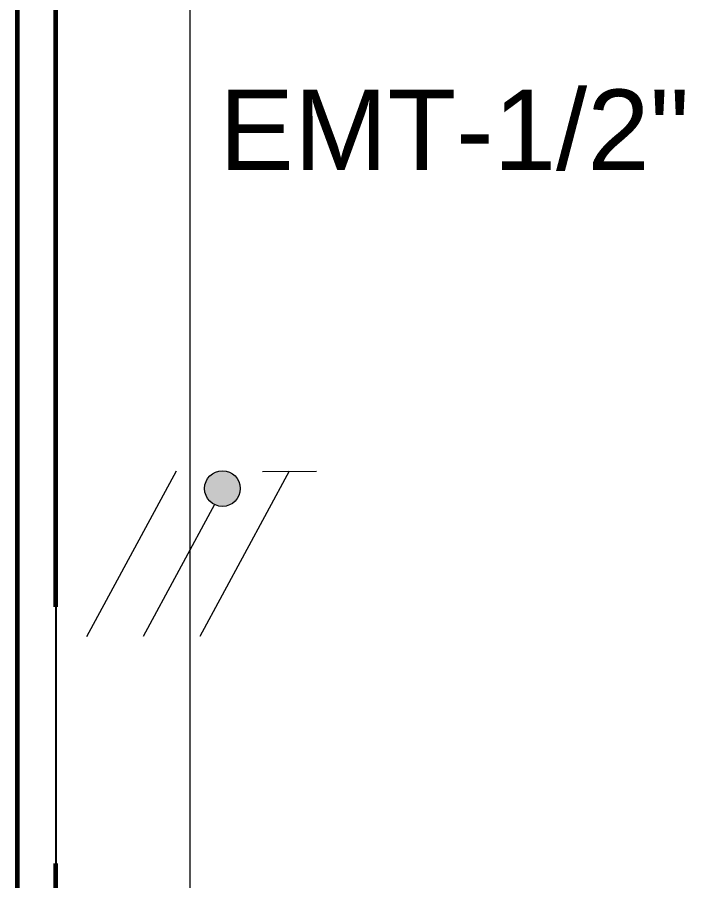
# Model space of a CAD drawing. Header units: metres. Extents: x 29 to 562, y -33 to 369.
# Drawn here: x 267.365 to 269.964, y 186.402 to 189.764 of the extents above; entities that cross this region are included whole.
import ezdxf

# ---------------------------------------------------------------- set-up
doc = ezdxf.new("R2010")
doc.units = ezdxf.units.M
doc.header["$LTSCALE"] = 2
for name, color, linetype, lineweight in [('A-WALL', 7, 'Continuous', 60), ('Alambrado', 7, 'Continuous', 9), ('S-WALL', 7, 'Continuous', 60), ('TEXTO_ILUMINACION', 7, 'Continuous', 9), ('Tuberia', 1, 'Continuous', 9)]:
    doc.layers.add(name, color=color, linetype=linetype, lineweight=lineweight)
doc.layers.add('S-PLAT', color=7, linetype='Continuous')
doc.styles.add('ROMANS', font='arial.ttf')

msp = doc.modelspace()

# ---------------------------------------------------------------- hatches: boundary and pattern name
at = {"layer": 'Alambrado', "linetype": 'ByBlock'}
h = msp.add_hatch(color=256, dxfattribs=at)
h.dxf.hatch_style = 1
edge = h.paths.add_edge_path()
edge.add_arc((268.1635, 187.929), 0.0694, 0, 360)

# ---------------------------------------------------------------- linework, layer by layer
at = {"layer": 'A-WALL'}
msp.add_line((267.3645, 215.4688), (267.3645, 176.4688), dxfattribs=at)
at = {"layer": 'Alambrado', "linetype": 'ByBlock'}
for points in [[(267.9835, 187.9969), (267.634, 187.3517)], [(268.4233, 187.9961), (268.0751, 187.3534)], [(268.3196, 187.9957), (268.5297, 187.9965)], [(268.1331, 187.8666), (267.8545, 187.3526)]]:
    msp.add_lwpolyline(points, dxfattribs=at)
msp.add_circle((268.1635, 187.929), 0.0694, dxfattribs=at)
at = {"layer": 'S-PLAT'}
msp.add_line((267.5145, 187.4688), (267.5145, 186.4688), dxfattribs=at)
at = {"layer": 'S-WALL'}
for p, q in [((267.5145, 187.4688), (267.5145, 202.4688)), ((267.5145, 176.6188), (267.5145, 186.4688))]:
    msp.add_line(p, q, dxfattribs=at)
at = {"layer": 'Tuberia'}
msp.add_line((268.0385, 184.0947), (268.0385, 204.7248), dxfattribs=at)

# ---------------------------------------------------------------- texts
at = {"layer": 'TEXTO_ILUMINACION', "insert": (268.1504, 189.4822), "char_height": 0.31312, "width": 7.462762, "attachment_point": 1, "style": 'ROMANS'}
msp.add_mtext('EMT-1/2"', dxfattribs=at)

doc.saveas('drawing.dxf')
